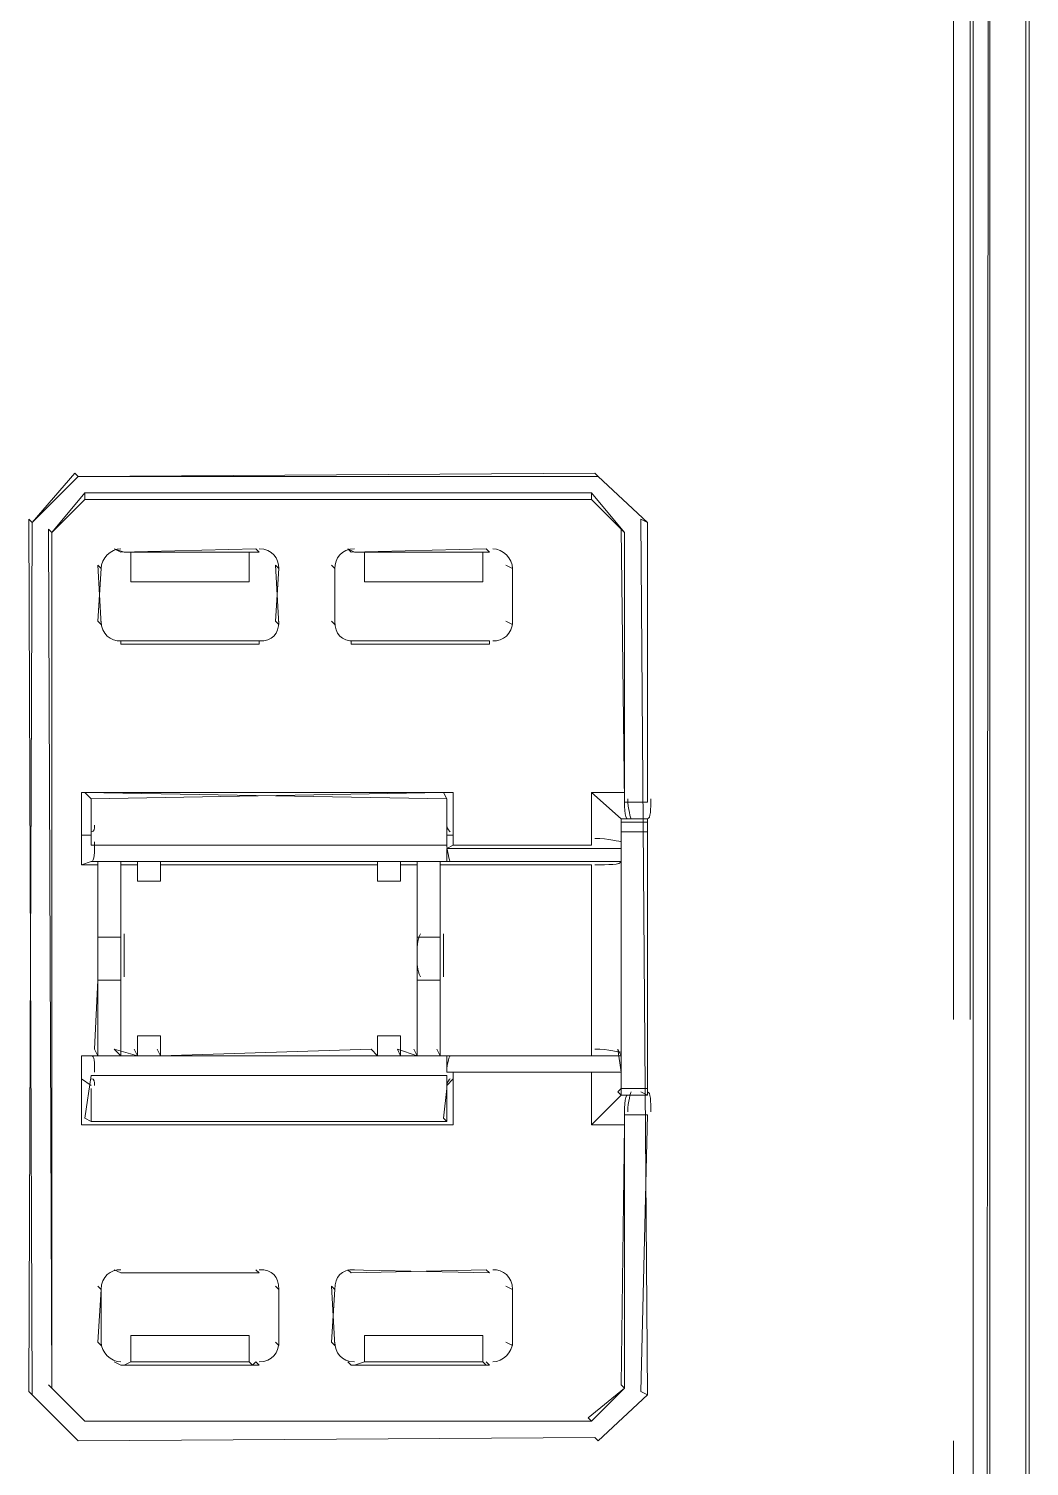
# Model space of a CAD drawing. Header units: metres. Extents: x 2999 to 3164, y 1641 to 1678.
# Drawn here: x 3006.237 to 3006.709, y 1653.195 to 1653.873 of the extents above; entities that cross this region are included whole.
import ezdxf

# ---------------------------------------------------------------- set-up
doc = ezdxf.new("R2010")
doc.units = ezdxf.units.M

msp = doc.modelspace()

# ---------------------------------------------------------------- linework, layer by layer
at = {"color": 7, "linetype": 'Continuous', "lineweight": 20, "true_color": 0x000007}
for points in [[(3006.67307, 1653.40594), (3006.67307, 1655.12704), (3006.67307, 1655.12704)], [(3006.68238, 1654.99513), (3006.67928, 1654.99823), (3006.68238, 1655.1317), (3006.68083, 1655.12704), (3006.68083, 1653.40594)], [(3006.70721, 1655.11773), (3006.70721, 1652.69204), (3006.70721, 1652.69204)], [(3006.70877, 1655.10997), (3006.70877, 1652.69049), (3006.70877, 1652.69049)], [(3006.69014, 1652.75412), (3006.69014, 1654.99978), (3006.68238, 1654.99513), (3006.68238, 1652.75412)], [(3006.69014, 1652.75412), (3006.68859, 1652.75722), (3006.69014, 1654.99978), (3006.68859, 1655.00289)], [(3006.67307, 1652.7774), (3006.67307, 1653.20729), (3006.67307, 1653.20729)]]:
    msp.add_lwpolyline(points, dxfattribs=at)
at = {"color": 7, "linetype": 'Continuous', "lineweight": 13, "true_color": 0x000007}
for points in [[(3006.23853, 1653.22901), (3006.23697, 1653.23057), (3006.23853, 1653.64028), (3006.26025, 1653.66201), (3006.2587, 1653.66356), (3006.23853, 1653.64028), (3006.23697, 1653.64183)], [(3006.26025, 1653.66201), (3006.50546, 1653.66201), (3006.50391, 1653.66356)], [(3006.50546, 1653.66201), (3006.52874, 1653.64028)], [(3006.50236, 1653.65114), (3006.50236, 1653.65425), (3006.51788, 1653.63562)], [(3006.24784, 1653.23212), (3006.24784, 1653.63562), (3006.24629, 1653.63718)], [(3006.34561, 1653.62631), (3006.34406, 1653.62786), (3006.28043, 1653.62631), (3006.27732, 1653.62786), (3006.28198, 1653.62631), (3006.28508, 1653.62631), (3006.34095, 1653.62631), (3006.34251, 1653.62631)], [(3006.45425, 1653.62631), (3006.45269, 1653.62786), (3006.38906, 1653.62631), (3006.38751, 1653.62786), (3006.39062, 1653.62631), (3006.39527, 1653.62631), (3006.45114, 1653.62631), (3006.45269, 1653.62631)], [(3006.27112, 1653.59217), (3006.26956, 1653.59372), (3006.27112, 1653.61855), (3006.26956, 1653.6201)], [(3006.35492, 1653.59217), (3006.35337, 1653.59372), (3006.35492, 1653.61855), (3006.35337, 1653.6201)], [(3006.26646, 1653.50992), (3006.26336, 1653.51302), (3006.43407, 1653.50992), (3006.43407, 1653.48819), (3006.26646, 1653.48819)], [(3006.41234, 1653.47112), (3006.41234, 1653.48043), (3006.41234, 1653.47888)], [(3006.43407, 1653.35782), (3006.26646, 1653.35782)], [(3006.45425, 1653.28644), (3006.45269, 1653.28799), (3006.38906, 1653.28644), (3006.38751, 1653.28799)], [(3006.27112, 1653.25229), (3006.26956, 1653.25384), (3006.27112, 1653.27868)], [(3006.38131, 1653.25229), (3006.37975, 1653.25384), (3006.38131, 1653.27868), (3006.37975, 1653.28023)], [(3006.46511, 1653.27868), (3006.46511, 1653.25229)], [(3006.26025, 1653.20729), (3006.23853, 1653.22901)], [(3006.51788, 1653.23212), (3006.50236, 1653.2166), (3006.5008, 1653.21815)], [(3006.26336, 1653.2166), (3006.50236, 1653.2166)]]:
    msp.add_lwpolyline(points, close=True, dxfattribs=at)
for points in [[(3006.26336, 1653.65114), (3006.24784, 1653.63562), (3006.26336, 1653.65425)], [(3006.50236, 1653.65114), (3006.26336, 1653.65114), (3006.26336, 1653.65425), (3006.50236, 1653.65425)], [(3006.52874, 1653.50836), (3006.52874, 1653.64028), (3006.52564, 1653.64183), (3006.52874, 1653.22901), (3006.52564, 1653.23057), (3006.52874, 1653.36093)], [(3006.51788, 1653.51302), (3006.51788, 1653.63562), (3006.51632, 1653.63718), (3006.51788, 1653.50836)], [(3006.34095, 1653.62631), (3006.34095, 1653.61234), (3006.28508, 1653.61234), (3006.28508, 1653.62631)], [(3006.45114, 1653.62631), (3006.45114, 1653.61234), (3006.39527, 1653.61234), (3006.39527, 1653.62631)], [(3006.38131, 1653.59217), (3006.38131, 1653.61855), (3006.37975, 1653.6201)], [(3006.38131, 1653.61855), (3006.38131, 1653.59217), (3006.38131, 1653.59217)], [(3006.46511, 1653.61855), (3006.46201, 1653.6201), (3006.46201, 1653.6201)], [(3006.46511, 1653.61855), (3006.46511, 1653.59217), (3006.46201, 1653.59372)], [(3006.46511, 1653.59217), (3006.46511, 1653.61855), (3006.46511, 1653.61855)], [(3006.38131, 1653.59217), (3006.37975, 1653.59372), (3006.37975, 1653.59372)], [(3006.28043, 1653.58441), (3006.28043, 1653.58286), (3006.28043, 1653.58286)], [(3006.28043, 1653.58286), (3006.34561, 1653.58286), (3006.34561, 1653.58441), (3006.28043, 1653.58441)], [(3006.38906, 1653.58441), (3006.38906, 1653.58286), (3006.38906, 1653.58286)], [(3006.45425, 1653.58286), (3006.45425, 1653.58441), (3006.38906, 1653.58441)], [(3006.38906, 1653.58286), (3006.45425, 1653.58286), (3006.45425, 1653.58286)], [(3006.26181, 1653.49284), (3006.26181, 1653.51302), (3006.43718, 1653.51302)], [(3006.43407, 1653.50992), (3006.43252, 1653.51302), (3006.26646, 1653.50992)], [(3006.43718, 1653.51302), (3006.43718, 1653.49284), (3006.43718, 1653.49284)], [(3006.50236, 1653.48819), (3006.50236, 1653.51302), (3006.51632, 1653.5006)], [(3006.50236, 1653.51302), (3006.51788, 1653.51302), (3006.51788, 1653.51302)], [(3006.26646, 1653.50992), (3006.26646, 1653.4975), (3006.26646, 1653.4975)], [(3006.43407, 1653.4975), (3006.43407, 1653.50992), (3006.43407, 1653.50992)], [(3006.51788, 1653.50836), (3006.52874, 1653.50836), (3006.52874, 1653.50836)], [(3006.51632, 1653.49905), (3006.52874, 1653.49905), (3006.52874, 1653.4944), (3006.51632, 1653.4944), (3006.51632, 1653.49905), (3006.51632, 1653.5006), (3006.51632, 1653.48819), (3006.51632, 1653.48664), (3006.51632, 1653.48043), (3006.51632, 1653.47888), (3006.51632, 1653.38886), (3006.51477, 1653.39197), (3006.51632, 1653.3811), (3006.51632, 1653.37024), (3006.51477, 1653.37179), (3006.51632, 1653.37334), (3006.51632, 1653.4944)], [(3006.52874, 1653.5006), (3006.51943, 1653.5006), (3006.51788, 1653.5006), (3006.51632, 1653.5006)], [(3006.52874, 1653.5006), (3006.52874, 1653.49905), (3006.52874, 1653.49905)], [(3006.26646, 1653.49284), (3006.26181, 1653.49284), (3006.26181, 1653.47888), (3006.26646, 1653.48043)], [(3006.43407, 1653.49284), (3006.43718, 1653.49284), (3006.43718, 1653.48819), (3006.43407, 1653.48664)], [(3006.51632, 1653.37334), (3006.52874, 1653.37334), (3006.52874, 1653.4944)], [(3006.43407, 1653.48664), (3006.43407, 1653.48043), (3006.43407, 1653.48043)], [(3006.43407, 1653.48664), (3006.51632, 1653.48664), (3006.51632, 1653.48664)], [(3006.50236, 1653.48819), (3006.43718, 1653.48819), (3006.43718, 1653.48819)], [(3006.26956, 1653.48043), (3006.26956, 1653.47888), (3006.26181, 1653.47888)], [(3006.26646, 1653.48043), (3006.26956, 1653.48043), (3006.28043, 1653.48043), (3006.28819, 1653.48043), (3006.29905, 1653.48043), (3006.40148, 1653.48043), (3006.41234, 1653.48043), (3006.4201, 1653.48043), (3006.43097, 1653.48043), (3006.43407, 1653.48043)], [(3006.26956, 1653.47888), (3006.26956, 1653.38886), (3006.26801, 1653.39197), (3006.26956, 1653.42456)], [(3006.26956, 1653.48043), (3006.26956, 1653.44473), (3006.26956, 1653.44473)], [(3006.28043, 1653.48043), (3006.28043, 1653.44473), (3006.26956, 1653.44473)], [(3006.28819, 1653.48043), (3006.28819, 1653.47888), (3006.28043, 1653.47888), (3006.28043, 1653.48043)], [(3006.28043, 1653.38886), (3006.28043, 1653.47888), (3006.28043, 1653.47888)], [(3006.28819, 1653.48043), (3006.28819, 1653.47112), (3006.29905, 1653.47112), (3006.29905, 1653.48043)], [(3006.28819, 1653.47112), (3006.28819, 1653.47888), (3006.28819, 1653.47888)], [(3006.29905, 1653.48043), (3006.29905, 1653.47888), (3006.40148, 1653.47888), (3006.40148, 1653.48043)], [(3006.29905, 1653.47888), (3006.29905, 1653.47112), (3006.29905, 1653.47112)], [(3006.40148, 1653.48043), (3006.40148, 1653.47112), (3006.41234, 1653.47112)], [(3006.40148, 1653.47112), (3006.40148, 1653.47888), (3006.40148, 1653.47888)], [(3006.4201, 1653.48043), (3006.4201, 1653.47888), (3006.41234, 1653.47888)], [(3006.4201, 1653.48043), (3006.4201, 1653.44473), (3006.43097, 1653.44473), (3006.43097, 1653.48043)], [(3006.4201, 1653.38886), (3006.4201, 1653.47888), (3006.4201, 1653.47888)], [(3006.50236, 1653.47888), (3006.43097, 1653.47888), (3006.43097, 1653.48043)], [(3006.43097, 1653.47888), (3006.43097, 1653.38886), (3006.43097, 1653.38886)], [(3006.43407, 1653.48043), (3006.51632, 1653.48043), (3006.51632, 1653.48043)], [(3006.50236, 1653.38886), (3006.50236, 1653.47888), (3006.50236, 1653.47888)], [(3006.26956, 1653.42456), (3006.28043, 1653.42456), (3006.28043, 1653.38886)], [(3006.43097, 1653.38886), (3006.43097, 1653.42456), (3006.4201, 1653.42456), (3006.4201, 1653.38886)], [(3006.28819, 1653.38886), (3006.28819, 1653.39818), (3006.29905, 1653.39818), (3006.29905, 1653.38886)], [(3006.28819, 1653.38886), (3006.28819, 1653.39818), (3006.28819, 1653.39818)], [(3006.40148, 1653.39818), (3006.40148, 1653.38886), (3006.39838, 1653.39197), (3006.29905, 1653.38886)], [(3006.29905, 1653.39818), (3006.29905, 1653.38886), (3006.29905, 1653.38886)], [(3006.40148, 1653.38886), (3006.40148, 1653.39818), (3006.41234, 1653.39818), (3006.41234, 1653.38886), (3006.41234, 1653.39818)], [(3006.28043, 1653.38886), (3006.27732, 1653.39197), (3006.28819, 1653.38886), (3006.28664, 1653.39197)], [(3006.29905, 1653.38886), (3006.2975, 1653.39197), (3006.2975, 1653.39197)], [(3006.41234, 1653.38886), (3006.41079, 1653.39197), (3006.4201, 1653.38886), (3006.41855, 1653.39197)], [(3006.50236, 1653.38886), (3006.43097, 1653.38886), (3006.42942, 1653.39197)], [(3006.26181, 1653.378), (3006.26181, 1653.38886), (3006.26646, 1653.38886)], [(3006.26181, 1653.38886), (3006.26956, 1653.38886), (3006.26956, 1653.38886)], [(3006.29905, 1653.38886), (3006.28819, 1653.38886), (3006.28043, 1653.38886), (3006.26956, 1653.38886), (3006.26646, 1653.38886)], [(3006.29905, 1653.38886), (3006.40148, 1653.38886), (3006.41234, 1653.38886), (3006.4201, 1653.38886), (3006.43097, 1653.38886), (3006.43407, 1653.38886)], [(3006.43407, 1653.38886), (3006.43407, 1653.3811), (3006.43407, 1653.3811)], [(3006.43407, 1653.38886), (3006.51632, 1653.38886), (3006.51632, 1653.38886)], [(3006.26181, 1653.378), (3006.26646, 1653.3749), (3006.26646, 1653.3749)], [(3006.43718, 1653.35627), (3006.26181, 1653.35627), (3006.26181, 1653.378)], [(3006.26646, 1653.37334), (3006.26646, 1653.35782), (3006.26336, 1653.35938), (3006.26646, 1653.37955)], [(3006.26646, 1653.37955), (3006.43407, 1653.37955), (3006.43407, 1653.37955)], [(3006.43407, 1653.37955), (3006.43407, 1653.35782), (3006.43252, 1653.35938), (3006.43407, 1653.37334)], [(3006.43407, 1653.3749), (3006.43718, 1653.378), (3006.43718, 1653.3811)], [(3006.43407, 1653.3811), (3006.51632, 1653.3811), (3006.51632, 1653.3811)], [(3006.43718, 1653.378), (3006.43718, 1653.35627), (3006.43718, 1653.35627)], [(3006.50236, 1653.35627), (3006.50236, 1653.3811), (3006.50236, 1653.3811)], [(3006.52874, 1653.37334), (3006.52874, 1653.37024), (3006.51632, 1653.37024)], [(3006.52874, 1653.37024), (3006.52564, 1653.37179), (3006.52564, 1653.37179)], [(3006.51788, 1653.35627), (3006.50236, 1653.35627), (3006.51632, 1653.37024)], [(3006.51632, 1653.37024), (3006.51788, 1653.37024), (3006.51943, 1653.37024), (3006.52874, 1653.37024)], [(3006.51788, 1653.36093), (3006.51788, 1653.23212), (3006.51632, 1653.23367), (3006.51788, 1653.35627)], [(3006.52874, 1653.36093), (3006.51788, 1653.36093), (3006.51788, 1653.36093)], [(3006.28043, 1653.28644), (3006.27732, 1653.28799), (3006.27732, 1653.28799)], [(3006.28043, 1653.28644), (3006.34561, 1653.28644), (3006.34406, 1653.28799)], [(3006.34561, 1653.28644), (3006.28043, 1653.28644), (3006.28043, 1653.28644)], [(3006.27112, 1653.27868), (3006.26956, 1653.28023), (3006.26956, 1653.28023)], [(3006.35492, 1653.27868), (3006.35337, 1653.28023), (3006.35337, 1653.28023)], [(3006.35492, 1653.25229), (3006.35492, 1653.27868), (3006.35492, 1653.27868)], [(3006.35492, 1653.27868), (3006.35492, 1653.25229), (3006.35492, 1653.25229)], [(3006.46511, 1653.27868), (3006.46201, 1653.28023), (3006.46201, 1653.28023)], [(3006.28508, 1653.24453), (3006.28508, 1653.25695), (3006.34095, 1653.25695), (3006.34095, 1653.24453)], [(3006.39527, 1653.24453), (3006.39527, 1653.25695), (3006.45114, 1653.25695), (3006.45114, 1653.24453)], [(3006.35492, 1653.25229), (3006.35337, 1653.25384), (3006.35337, 1653.25384)], [(3006.46511, 1653.25229), (3006.46201, 1653.25384), (3006.46201, 1653.25384)], [(3006.34561, 1653.24298), (3006.34406, 1653.24453), (3006.34251, 1653.24298), (3006.34095, 1653.24453), (3006.28508, 1653.24453), (3006.28198, 1653.24298), (3006.28043, 1653.24298), (3006.27732, 1653.24453)], [(3006.28043, 1653.24298), (3006.34561, 1653.24298), (3006.34561, 1653.24298)], [(3006.38906, 1653.24298), (3006.38751, 1653.24453), (3006.38751, 1653.24453)], [(3006.45425, 1653.24298), (3006.45269, 1653.24298), (3006.45114, 1653.24453), (3006.39527, 1653.24453), (3006.39062, 1653.24298), (3006.38906, 1653.24298)], [(3006.38906, 1653.24298), (3006.45425, 1653.24298), (3006.45425, 1653.24298)], [(3006.45425, 1653.24298), (3006.45269, 1653.24453), (3006.45269, 1653.24453)], [(3006.26336, 1653.2166), (3006.24784, 1653.23212), (3006.24629, 1653.23367), (3006.26336, 1653.2166), (3006.26181, 1653.21815)], [(3006.50546, 1653.20729), (3006.52874, 1653.22901), (3006.50546, 1653.20729), (3006.50391, 1653.20884), (3006.26025, 1653.20729), (3006.2587, 1653.20884)]]:
    msp.add_lwpolyline(points, dxfattribs=at)
for points in [[(3006.28043, 1653.62786), (3006.27577, 1653.62786), (3006.27112, 1653.62321), (3006.27112, 1653.61855)], [(3006.28043, 1653.62786), (3006.27577, 1653.62786), (3006.27112, 1653.62321), (3006.27112, 1653.61855)], [(3006.35492, 1653.61855), (3006.35492, 1653.62321), (3006.35182, 1653.62786), (3006.34561, 1653.62786)], [(3006.35492, 1653.61855), (3006.35492, 1653.62321), (3006.35182, 1653.62786), (3006.34561, 1653.62786)], [(3006.39062, 1653.62786), (3006.38441, 1653.62786), (3006.38131, 1653.62321), (3006.38131, 1653.61855)], [(3006.39062, 1653.62786), (3006.38441, 1653.62786), (3006.38131, 1653.62321), (3006.38131, 1653.61855)], [(3006.46511, 1653.61855), (3006.46511, 1653.62321), (3006.46045, 1653.62786), (3006.4558, 1653.62786)], [(3006.46511, 1653.61855), (3006.46511, 1653.62321), (3006.46045, 1653.62786), (3006.4558, 1653.62786)], [(3006.27112, 1653.59372), (3006.27112, 1653.58751), (3006.27577, 1653.58441), (3006.28043, 1653.58441)], [(3006.27112, 1653.59372), (3006.27112, 1653.58751), (3006.27577, 1653.58441), (3006.28043, 1653.58441)], [(3006.34561, 1653.58441), (3006.35182, 1653.58441), (3006.35492, 1653.58751), (3006.35492, 1653.59372)], [(3006.34561, 1653.58441), (3006.35182, 1653.58441), (3006.35492, 1653.58751), (3006.35492, 1653.59372)], [(3006.38131, 1653.59372), (3006.38131, 1653.58751), (3006.38441, 1653.58441), (3006.39062, 1653.58441)], [(3006.38131, 1653.59372), (3006.38131, 1653.58751), (3006.38441, 1653.58441), (3006.39062, 1653.58441)], [(3006.4558, 1653.58441), (3006.46045, 1653.58441), (3006.46511, 1653.58751), (3006.46511, 1653.59372)], [(3006.4558, 1653.58441), (3006.46045, 1653.58441), (3006.46511, 1653.58751), (3006.46511, 1653.59372)], [(3006.51788, 1653.51302), (3006.51788, 1653.50681), (3006.51788, 1653.5006), (3006.51943, 1653.5006)], [(3006.51943, 1653.50992), (3006.51943, 1653.50526), (3006.52098, 1653.5006), (3006.52098, 1653.5006)], [(3006.52874, 1653.5006), (3006.53029, 1653.5006), (3006.53029, 1653.50526), (3006.53029, 1653.50992)], [(3006.26646, 1653.4944), (3006.26801, 1653.4944), (3006.26801, 1653.49595), (3006.26801, 1653.4975)], [(3006.43407, 1653.4975), (3006.43407, 1653.49595), (3006.43562, 1653.4944), (3006.43562, 1653.4944)], [(3006.26646, 1653.48043), (3006.26801, 1653.48043), (3006.26801, 1653.48508), (3006.26801, 1653.48974)], [(3006.43407, 1653.48974), (3006.43407, 1653.48508), (3006.43562, 1653.48043), (3006.43562, 1653.48043)], [(3006.51632, 1653.48974), (3006.51632, 1653.48974), (3006.51012, 1653.49129), (3006.50391, 1653.49129)], [(3006.50391, 1653.47888), (3006.51012, 1653.47888), (3006.51632, 1653.47888), (3006.51632, 1653.48043)], [(3006.51632, 1653.39042), (3006.51632, 1653.39042), (3006.51012, 1653.39197), (3006.50391, 1653.39197)], [(3006.26801, 1653.3811), (3006.26801, 1653.38576), (3006.26801, 1653.38886), (3006.26646, 1653.38886)], [(3006.43562, 1653.38886), (3006.43562, 1653.38886), (3006.43407, 1653.38576), (3006.43407, 1653.3811)], [(3006.26801, 1653.3749), (3006.26801, 1653.37645), (3006.26801, 1653.378), (3006.26646, 1653.378)], [(3006.43562, 1653.378), (3006.43562, 1653.378), (3006.43407, 1653.37645), (3006.43407, 1653.3749)], [(3006.52098, 1653.37179), (3006.52098, 1653.37179), (3006.51943, 1653.36714), (3006.51943, 1653.36248)], [(3006.53029, 1653.36248), (3006.53029, 1653.36714), (3006.53029, 1653.37179), (3006.52874, 1653.37179)], [(3006.51943, 1653.37024), (3006.51788, 1653.37024), (3006.51788, 1653.36403), (3006.51788, 1653.35627)], [(3006.28043, 1653.28799), (3006.27577, 1653.28799), (3006.27112, 1653.28488), (3006.27112, 1653.27868)], [(3006.28043, 1653.28799), (3006.27577, 1653.28799), (3006.27112, 1653.28488), (3006.27112, 1653.27868)], [(3006.35492, 1653.27868), (3006.35492, 1653.28488), (3006.35182, 1653.28799), (3006.34561, 1653.28799)], [(3006.35492, 1653.27868), (3006.35492, 1653.28488), (3006.35182, 1653.28799), (3006.34561, 1653.28799)], [(3006.39062, 1653.28799), (3006.38441, 1653.28799), (3006.38131, 1653.28488), (3006.38131, 1653.27868)], [(3006.39062, 1653.28799), (3006.38441, 1653.28799), (3006.38131, 1653.28488), (3006.38131, 1653.27868)], [(3006.46511, 1653.27868), (3006.46511, 1653.28488), (3006.46045, 1653.28799), (3006.4558, 1653.28799)], [(3006.46511, 1653.27868), (3006.46511, 1653.28488), (3006.46045, 1653.28799), (3006.4558, 1653.28799)], [(3006.27112, 1653.25384), (3006.27112, 1653.24919), (3006.27577, 1653.24453), (3006.28043, 1653.24453)], [(3006.27112, 1653.25384), (3006.27112, 1653.24919), (3006.27577, 1653.24453), (3006.28043, 1653.24453)], [(3006.34561, 1653.24453), (3006.35182, 1653.24453), (3006.35492, 1653.24919), (3006.35492, 1653.25384)], [(3006.34561, 1653.24453), (3006.35182, 1653.24453), (3006.35492, 1653.24919), (3006.35492, 1653.25384)], [(3006.38131, 1653.25384), (3006.38131, 1653.24919), (3006.38441, 1653.24453), (3006.39062, 1653.24453)], [(3006.38131, 1653.25384), (3006.38131, 1653.24919), (3006.38441, 1653.24453), (3006.39062, 1653.24453)], [(3006.4558, 1653.24453), (3006.46045, 1653.24453), (3006.46511, 1653.24919), (3006.46511, 1653.25384)], [(3006.4558, 1653.24453), (3006.46045, 1653.24453), (3006.46511, 1653.24919), (3006.46511, 1653.25384)]]:
    msp.add_open_spline(points, degree=3, dxfattribs=at)
for points in [[(3006.26956, 1653.44629), (3006.26956, 1653.44318), (3006.26956, 1653.44008), (3006.26956, 1653.43542), (3006.26956, 1653.43542), (3006.26956, 1653.43232), (3006.26956, 1653.42921), (3006.26956, 1653.42611)], [(3006.28198, 1653.42611), (3006.28198, 1653.42921), (3006.28198, 1653.43232), (3006.28198, 1653.43542), (3006.28198, 1653.43542), (3006.28198, 1653.44008), (3006.28198, 1653.44318), (3006.28198, 1653.44629)], [(3006.42166, 1653.44629), (3006.4201, 1653.44318), (3006.4201, 1653.44008), (3006.4201, 1653.43542), (3006.4201, 1653.43542), (3006.4201, 1653.43232), (3006.4201, 1653.42921), (3006.42166, 1653.42611)], [(3006.43252, 1653.42611), (3006.43252, 1653.42921), (3006.43252, 1653.43232), (3006.43252, 1653.43542), (3006.43252, 1653.43542), (3006.43252, 1653.44008), (3006.43252, 1653.44318), (3006.43252, 1653.44629)]]:
    msp.add_open_spline(points, degree=3, knots=[0, 0, 0, 0, 0.125, 0.125, 0.125, 0.125001, 1, 1, 1, 1], dxfattribs=at)

doc.saveas('drawing.dxf')
